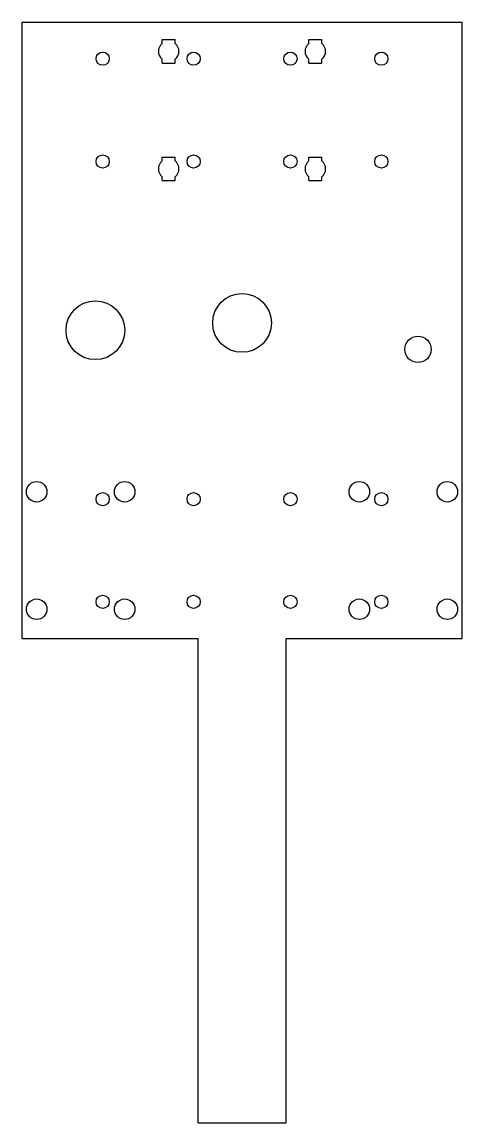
# Model space of a CAD drawing. Header units: millimetres. Extents: x 0 to 300, y -750 to 0.
import ezdxf

# ---------------------------------------------------------------- set-up
doc = ezdxf.new("R2010")
doc.units = ezdxf.units.MM
doc.layers.add('flat', color=7, linetype='CONTINUOUS')

msp = doc.modelspace()

# ---------------------------------------------------------------- linework, layer by layer
at = {"layer": 'flat'}
for p, q in [((0, -420), (0, 0)), ((0, 0), (300, 0)), ((300, -420), (300, 0)), ((95.5, -14.64), (95.5, -12)), ((95.5, -12), (104.5, -12)), ((104.5, -14.64), (104.5, -12)), ((195.5, -14.64), (195.5, -12)), ((195.5, -12), (204.5, -12)), ((204.5, -14.64), (204.5, -12)), ((95.5, -28), (95.5, -25.36)), ((95.5, -28), (104.5, -28)), ((104.5, -28), (104.5, -25.36)), ((195.5, -28), (195.5, -25.36)), ((195.5, -28), (204.5, -28)), ((204.5, -28), (204.5, -25.36)), ((95.5, -94.64), (95.5, -92)), ((95.5, -92), (104.5, -92)), ((104.5, -94.64), (104.5, -92)), ((195.5, -94.64), (195.5, -92)), ((195.5, -92), (204.5, -92)), ((204.5, -94.64), (204.5, -92)), ((95.5, -108), (95.5, -105.36)), ((95.5, -108), (104.5, -108)), ((104.5, -108), (104.5, -105.36)), ((195.5, -108), (195.5, -105.36)), ((195.5, -108), (204.5, -108)), ((204.5, -108), (204.5, -105.36)), ((0, -420), (120, -420)), ((120, -750), (120, -420)), ((180, -750), (180, -420)), ((180, -420), (300, -420)), ((120, -750), (180, -750))]:
    msp.add_line(p, q, dxfattribs=at)
for centre, radius in [((55, -25), 4.5), ((117, -25), 4.5), ((183, -25), 4.5), ((245, -25), 4.5), ((55, -95), 4.5), ((117, -95), 4.5), ((183, -95), 4.5), ((245, -95), 4.5), ((150, -205), 20), ((50, -210), 20), ((270, -223), 9), ((10, -320), 7), ((70, -320), 7), ((230, -320), 7), ((290, -320), 7), ((55, -325), 4.5), ((117, -325), 4.5), ((183, -325), 4.5), ((245, -325), 4.5), ((10, -400), 7), ((55, -395), 4.5), ((70, -400), 7), ((117, -395), 4.5), ((183, -395), 4.5), ((230, -400), 7), ((245, -395), 4.5), ((290, -400), 7)]:
    msp.add_circle(centre, radius, dxfattribs=at)
for centre, start, end in [((100, -20), 130.0052, -130.0052), ((100, -20), -49.9948, 49.9948), ((200, -20), 130.0052, -130.0052), ((200, -20), -49.9948, 49.9948), ((100, -100), 130.0052, -130.0052), ((100, -100), -49.9948, 49.9948), ((200, -100), 130.0052, -130.0052), ((200, -100), -49.9948, 49.9948)]:
    msp.add_arc(centre, 7, start, end, dxfattribs=at)

doc.saveas('drawing.dxf')
